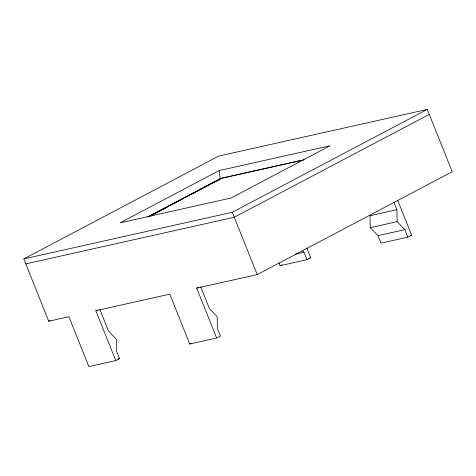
<?xml version="1.0" encoding="UTF-8"?>
<svg xmlns="http://www.w3.org/2000/svg" width="476" height="476" viewBox="0 0 476 476"><rect width="100%" height="100%" fill="white"/><g stroke="black" fill="none" stroke-linecap="round" stroke-linejoin="round"><path stroke-width="0.71" d="M99.835 309.406L108.534 331.171L116.275 339.162L116.513 351.115L119.506 358.595L115.757 360.576L88.851 366.591L68.907 316.724L48.73 321.24L23.8 258.908L218.77 156.057L427.269 109.409L452.2 171.741L257.23 274.592L196.695 288.135L216.639 338.002L220.394 336.026L217.401 328.541L217.163 316.594L209.422 308.597L200.717 286.838M219.186 170.575L120.107 222.839L230.991 198.028L330.07 145.763L219.186 170.575L220.215 178.625L147.721 216.866M148.155 216.895L221.501 178.202L301.754 160.245M148.53 216.895L166.189 207.584M151.529 215.414L169.212 206.09M170.521 205.4L176.412 202.288M177.726 201.598L183.617 198.486M184.926 197.796L195.404 192.268M196.713 191.578L202.609 188.472M203.918 187.782L209.809 184.67M211.118 183.98L220.941 178.797M23.8 258.908L232.294 212.26L427.269 109.409M429.263 114.395L234.293 217.246L25.793 263.894M48.73 321.24L50.045 320.544M115.757 360.576L95.813 310.709L97.062 310.049M196.695 288.135L198.569 287.147M278.99 263.002L280.078 265.721L281.953 264.733M280.078 265.721L306.978 259.7L310.727 257.724L306.901 248.157M95.813 310.709L169.795 294.156L189.74 344.023L190.989 343.363M393.902 202.223L396.895 209.702L369.995 215.723L370.233 227.671L377.968 235.668L380.961 243.147L407.867 237.131L411.615 235.15L397.68 200.313M220.215 178.625L304.152 159.841M370.233 227.671L397.133 221.655L404.874 229.652L407.867 237.131M295.495 254.119L303.985 252.22L306.978 259.7M377.968 235.668L404.874 229.652M309.311 258.04L310.727 257.724M410.199 235.465L411.615 235.15M118.09 358.91L119.506 358.595M189.74 344.023L216.639 338.002M302.438 250.62L303.985 252.22M232.294 212.26L257.23 274.592M396.895 209.702L397.133 221.655"/></g></svg>
